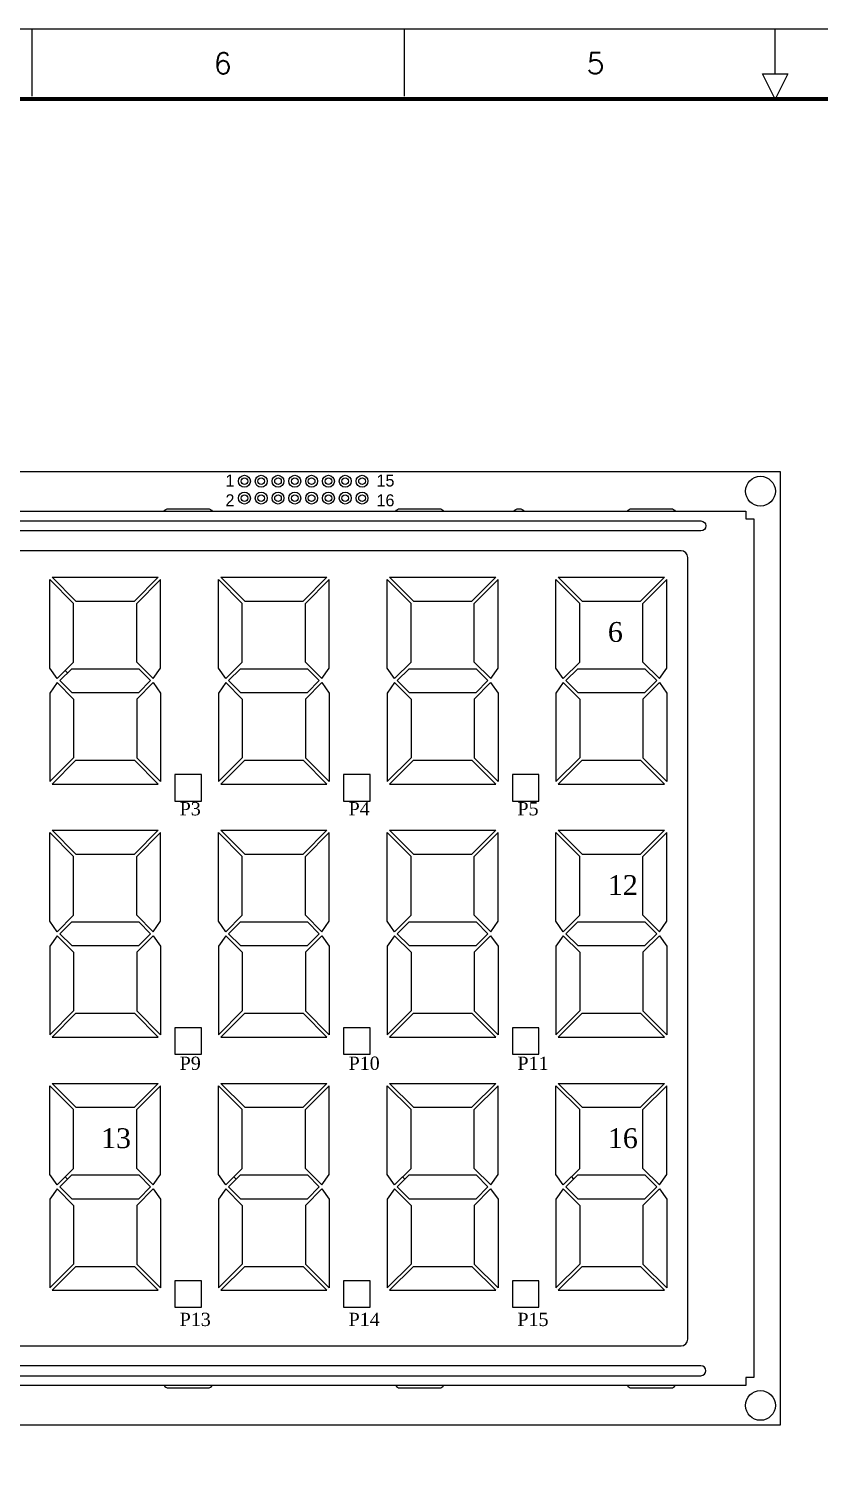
# Model space of a CAD drawing. Header units: millimetres. Extents: x 455 to 3181, y 44 to 381.
# Drawn here: x 2157.6 to 2277.1, y 164.4 to 381.1 of the extents above; entities that cross this region are included whole.
import ezdxf

# ---------------------------------------------------------------- set-up
doc = ezdxf.new("R2010")
doc.units = ezdxf.units.MM
for name, color, linetype in [('BZ', 67, 'Continuous'), ('PCB', 3, 'Continuous'), ('SPEC', 2, 'Continuous')]:
    doc.layers.add(name, color=color, linetype=linetype)
doc.styles.add('ROMANS', font='romans.shx', dxfattribs={"width": 0.8})

msp = doc.modelspace()

# ---------------------------------------------------------------- linework, layer by layer
at = {"color": 1}
for p, q in [((2160.78, 296.89), (2160.78, 297.803)), ((2160.78, 297.803), (2164.38, 294.203)), ((2161.133, 298.156), (2177.173, 298.156)), ((2161.133, 298.156), (2164.733, 294.556)), ((2177.173, 298.156), (2173.573, 294.556)), ((2177.527, 297.803), (2173.927, 294.203)), ((2177.527, 296.89), (2177.527, 297.803)), ((2186.28, 296.89), (2186.28, 297.803)), ((2186.28, 297.803), (2189.88, 294.203)), ((2186.633, 298.156), (2202.673, 298.156)), ((2186.633, 298.156), (2190.233, 294.556)), ((2202.673, 298.156), (2199.073, 294.556)), ((2203.027, 297.803), (2199.427, 294.203)), ((2203.027, 296.89), (2203.027, 297.803)), ((2211.78, 296.89), (2211.78, 297.803)), ((2211.78, 297.803), (2215.38, 294.203)), ((2212.133, 298.156), (2228.173, 298.156)), ((2212.133, 298.156), (2215.733, 294.556)), ((2228.173, 298.156), (2224.573, 294.556)), ((2228.527, 297.803), (2224.927, 294.203)), ((2228.527, 296.89), (2228.527, 297.803)), ((2237.28, 296.89), (2237.28, 297.803)), ((2237.28, 297.803), (2240.88, 294.203)), ((2237.633, 298.156), (2253.673, 298.156)), ((2237.633, 298.156), (2241.233, 294.556)), ((2253.673, 298.156), (2250.073, 294.556)), ((2254.027, 297.803), (2250.427, 294.203)), ((2254.027, 296.89), (2254.027, 297.803)), ((2160.78, 296.41), (2160.78, 296.89)), ((2160.78, 295.931), (2160.78, 296.41)), ((2160.78, 284.407), (2160.78, 295.931)), ((2177.527, 296.41), (2177.527, 296.89)), ((2177.527, 295.931), (2177.527, 296.41)), ((2177.527, 284.407), (2177.527, 295.931)), ((2186.28, 296.41), (2186.28, 296.89)), ((2186.28, 295.931), (2186.28, 296.41)), ((2186.28, 284.407), (2186.28, 295.931)), ((2203.027, 296.41), (2203.027, 296.89)), ((2203.027, 295.931), (2203.027, 296.41)), ((2203.027, 284.407), (2203.027, 295.931)), ((2211.78, 296.41), (2211.78, 296.89)), ((2211.78, 295.931), (2211.78, 296.41)), ((2211.78, 284.407), (2211.78, 295.931)), ((2228.527, 296.41), (2228.527, 296.89)), ((2228.527, 295.931), (2228.527, 296.41)), ((2228.527, 284.407), (2228.527, 295.931)), ((2237.28, 296.41), (2237.28, 296.89)), ((2237.28, 295.931), (2237.28, 296.41)), ((2237.28, 284.407), (2237.28, 295.931)), ((2254.027, 296.41), (2254.027, 296.89)), ((2254.027, 295.931), (2254.027, 296.41)), ((2254.027, 284.407), (2254.027, 295.931)), ((2164.38, 285.318), (2164.38, 294.203)), ((2164.733, 294.556), (2173.573, 294.556)), ((2173.927, 285.317), (2173.927, 294.203)), ((2189.88, 285.318), (2189.88, 294.203)), ((2190.233, 294.556), (2199.073, 294.556)), ((2199.427, 285.317), (2199.427, 294.203)), ((2215.38, 285.318), (2215.38, 294.203)), ((2215.733, 294.556), (2224.573, 294.556)), ((2224.927, 285.317), (2224.927, 294.203)), ((2240.88, 285.318), (2240.88, 294.203)), ((2241.233, 294.556), (2250.073, 294.556)), ((2250.427, 285.317), (2250.427, 294.203)), ((2161.89, 282.833), (2160.78, 284.407)), ((2161.89, 282.833), (2164.38, 285.318)), ((2162.294, 282.53), (2164.093, 284.326)), ((2164.093, 284.326), (2174.212, 284.326)), ((2173.927, 285.317), (2176.416, 282.832)), ((2174.212, 284.326), (2176.012, 282.529)), ((2176.416, 282.832), (2177.527, 284.407)), ((2187.39, 282.833), (2186.28, 284.407)), ((2187.39, 282.833), (2189.88, 285.318)), ((2187.794, 282.53), (2189.593, 284.326)), ((2189.593, 284.326), (2199.712, 284.326)), ((2199.427, 285.317), (2201.916, 282.832)), ((2199.712, 284.326), (2201.512, 282.529)), ((2201.916, 282.832), (2203.027, 284.407)), ((2212.89, 282.833), (2211.78, 284.407)), ((2212.89, 282.833), (2215.38, 285.318)), ((2213.294, 282.53), (2215.093, 284.326)), ((2215.093, 284.326), (2225.212, 284.326)), ((2224.927, 285.317), (2227.416, 282.832)), ((2225.212, 284.326), (2227.012, 282.529)), ((2227.416, 282.832), (2228.527, 284.407)), ((2238.39, 282.833), (2237.28, 284.407)), ((2238.39, 282.833), (2240.88, 285.318)), ((2238.794, 282.53), (2240.593, 284.326)), ((2240.593, 284.326), (2250.712, 284.326)), ((2250.427, 285.317), (2252.916, 282.832)), ((2250.712, 284.326), (2252.512, 282.529)), ((2252.916, 282.832), (2254.027, 284.407)), ((2161.894, 282.223), (2160.78, 280.644)), ((2164.38, 279.722), (2161.894, 282.223)), ((2164.087, 280.726), (2162.294, 282.53)), ((2173.927, 279.722), (2176.413, 282.223)), ((2174.219, 280.726), (2176.012, 282.529)), ((2176.413, 282.223), (2177.527, 280.644)), ((2187.394, 282.223), (2186.28, 280.644)), ((2189.88, 279.722), (2187.394, 282.223)), ((2189.587, 280.726), (2187.794, 282.53)), ((2199.427, 279.722), (2201.913, 282.223)), ((2199.719, 280.726), (2201.512, 282.529)), ((2201.913, 282.223), (2203.027, 280.644)), ((2212.894, 282.223), (2211.78, 280.644)), ((2215.38, 279.722), (2212.894, 282.223)), ((2215.087, 280.726), (2213.294, 282.53)), ((2224.927, 279.722), (2227.413, 282.223)), ((2225.219, 280.726), (2227.012, 282.529)), ((2227.413, 282.223), (2228.527, 280.644)), ((2238.394, 282.223), (2237.28, 280.644)), ((2240.88, 279.722), (2238.394, 282.223)), ((2240.587, 280.726), (2238.794, 282.53)), ((2250.427, 279.722), (2252.913, 282.223)), ((2250.719, 280.726), (2252.512, 282.529)), ((2252.913, 282.223), (2254.027, 280.644)), ((2160.78, 280.644), (2160.78, 269.121)), ((2164.087, 280.726), (2174.219, 280.726)), ((2164.38, 279.722), (2164.38, 270.849)), ((2173.927, 279.722), (2173.927, 270.849)), ((2177.527, 280.644), (2177.527, 269.121)), ((2186.28, 280.644), (2186.28, 269.121)), ((2189.587, 280.726), (2199.719, 280.726)), ((2189.88, 279.722), (2189.88, 270.849)), ((2199.427, 279.722), (2199.427, 270.849)), ((2203.027, 280.644), (2203.027, 269.121)), ((2211.78, 280.644), (2211.78, 269.121)), ((2215.087, 280.726), (2225.219, 280.726)), ((2215.38, 279.722), (2215.38, 270.849)), ((2224.927, 279.722), (2224.927, 270.849)), ((2228.527, 280.644), (2228.527, 269.121)), ((2237.28, 280.644), (2237.28, 269.121)), ((2240.587, 280.726), (2250.719, 280.726)), ((2240.88, 279.722), (2240.88, 270.849)), ((2250.427, 279.722), (2250.427, 270.849)), ((2254.027, 280.644), (2254.027, 269.121)), ((2164.38, 270.849), (2160.78, 267.249)), ((2160.78, 269.121), (2160.78, 268.641)), ((2164.733, 270.495), (2161.133, 266.895)), ((2164.733, 270.495), (2173.573, 270.495)), ((2177.173, 266.895), (2173.573, 270.495)), ((2177.527, 267.249), (2173.927, 270.849)), ((2177.527, 269.121), (2177.527, 268.641)), ((2189.88, 270.849), (2186.28, 267.249)), ((2186.28, 269.121), (2186.28, 268.641)), ((2190.233, 270.495), (2186.633, 266.895)), ((2190.233, 270.495), (2199.073, 270.495)), ((2202.673, 266.895), (2199.073, 270.495)), ((2203.027, 267.249), (2199.427, 270.849)), ((2203.027, 269.121), (2203.027, 268.641)), ((2215.38, 270.849), (2211.78, 267.249)), ((2211.78, 269.121), (2211.78, 268.641)), ((2215.733, 270.495), (2212.133, 266.895)), ((2215.733, 270.495), (2224.573, 270.495)), ((2228.173, 266.895), (2224.573, 270.495)), ((2228.527, 267.249), (2224.927, 270.849)), ((2228.527, 269.121), (2228.527, 268.641)), ((2240.88, 270.849), (2237.28, 267.249)), ((2237.28, 269.121), (2237.28, 268.641)), ((2241.233, 270.495), (2237.633, 266.895)), ((2241.233, 270.495), (2250.073, 270.495)), ((2253.673, 266.895), (2250.073, 270.495)), ((2254.027, 267.249), (2250.427, 270.849)), ((2254.027, 269.121), (2254.027, 268.641)), ((2160.78, 268.641), (2160.78, 268.162)), ((2160.78, 268.162), (2160.78, 267.249)), ((2161.133, 266.895), (2167.633, 266.895)), ((2167.633, 266.895), (2168.112, 266.895)), ((2168.112, 266.895), (2177.173, 266.895)), ((2177.527, 268.641), (2177.527, 268.162)), ((2177.527, 268.162), (2177.527, 267.249)), ((2186.28, 268.641), (2186.28, 268.162)), ((2186.28, 268.162), (2186.28, 267.249)), ((2186.633, 266.895), (2193.133, 266.895)), ((2193.133, 266.895), (2193.612, 266.895)), ((2193.612, 266.895), (2202.673, 266.895)), ((2203.027, 268.641), (2203.027, 268.162)), ((2203.027, 268.162), (2203.027, 267.249)), ((2211.78, 268.641), (2211.78, 268.162)), ((2211.78, 268.162), (2211.78, 267.249)), ((2212.133, 266.895), (2218.633, 266.895)), ((2218.633, 266.895), (2219.112, 266.895)), ((2219.112, 266.895), (2228.173, 266.895)), ((2228.527, 268.641), (2228.527, 268.162)), ((2228.527, 268.162), (2228.527, 267.249)), ((2237.28, 268.641), (2237.28, 268.162)), ((2237.28, 268.162), (2237.28, 267.249)), ((2237.633, 266.895), (2244.133, 266.895)), ((2244.133, 266.895), (2244.612, 266.895)), ((2244.612, 266.895), (2253.673, 266.895)), ((2254.027, 268.641), (2254.027, 268.162)), ((2254.027, 268.162), (2254.027, 267.249)), ((2160.78, 258.628), (2160.78, 259.542)), ((2160.78, 259.542), (2164.38, 255.942)), ((2160.78, 258.149), (2160.78, 258.628)), ((2160.78, 257.67), (2160.78, 258.149)), ((2161.133, 259.895), (2177.173, 259.895)), ((2161.133, 259.895), (2164.733, 256.295)), ((2177.173, 259.895), (2173.573, 256.295)), ((2177.527, 259.542), (2173.927, 255.942)), ((2177.527, 258.628), (2177.527, 259.542)), ((2177.527, 258.149), (2177.527, 258.628)), ((2177.527, 257.67), (2177.527, 258.149)), ((2186.28, 258.628), (2186.28, 259.542)), ((2186.28, 259.542), (2189.88, 255.942)), ((2186.28, 258.149), (2186.28, 258.628)), ((2186.28, 257.67), (2186.28, 258.149)), ((2186.633, 259.895), (2202.673, 259.895)), ((2186.633, 259.895), (2190.233, 256.295)), ((2202.673, 259.895), (2199.073, 256.295)), ((2203.027, 259.542), (2199.427, 255.942)), ((2203.027, 258.628), (2203.027, 259.542)), ((2203.027, 258.149), (2203.027, 258.628)), ((2203.027, 257.67), (2203.027, 258.149)), ((2211.78, 258.628), (2211.78, 259.542)), ((2211.78, 259.542), (2215.38, 255.942)), ((2211.78, 258.149), (2211.78, 258.628)), ((2211.78, 257.67), (2211.78, 258.149)), ((2212.133, 259.895), (2228.173, 259.895)), ((2212.133, 259.895), (2215.733, 256.295)), ((2228.173, 259.895), (2224.573, 256.295)), ((2228.527, 259.542), (2224.927, 255.942)), ((2228.527, 258.628), (2228.527, 259.542)), ((2228.527, 258.149), (2228.527, 258.628)), ((2228.527, 257.67), (2228.527, 258.149)), ((2237.28, 258.628), (2237.28, 259.542)), ((2237.28, 259.542), (2240.88, 255.942)), ((2237.28, 258.149), (2237.28, 258.628)), ((2237.28, 257.67), (2237.28, 258.149)), ((2237.633, 259.895), (2253.673, 259.895)), ((2237.633, 259.895), (2241.233, 256.295)), ((2253.673, 259.895), (2250.073, 256.295)), ((2254.027, 259.542), (2250.427, 255.942)), ((2254.027, 258.628), (2254.027, 259.542)), ((2254.027, 258.149), (2254.027, 258.628)), ((2254.027, 257.67), (2254.027, 258.149)), ((2160.78, 246.146), (2160.78, 257.67)), ((2164.38, 247.057), (2164.38, 255.942)), ((2164.733, 256.295), (2173.573, 256.295)), ((2173.927, 247.056), (2173.927, 255.942)), ((2177.527, 246.146), (2177.527, 257.67)), ((2186.28, 246.146), (2186.28, 257.67)), ((2189.88, 247.057), (2189.88, 255.942)), ((2190.233, 256.295), (2199.073, 256.295)), ((2199.427, 247.056), (2199.427, 255.942)), ((2203.027, 246.146), (2203.027, 257.67)), ((2211.78, 246.146), (2211.78, 257.67)), ((2215.38, 247.057), (2215.38, 255.942)), ((2215.733, 256.295), (2224.573, 256.295)), ((2224.927, 247.056), (2224.927, 255.942)), ((2228.527, 246.146), (2228.527, 257.67)), ((2237.28, 246.146), (2237.28, 257.67)), ((2240.88, 247.057), (2240.88, 255.942)), ((2241.233, 256.295), (2250.073, 256.295)), ((2250.427, 247.056), (2250.427, 255.942)), ((2254.027, 246.146), (2254.027, 257.67)), ((2161.89, 244.572), (2164.38, 247.057)), ((2173.927, 247.056), (2176.416, 244.571)), ((2187.39, 244.572), (2189.88, 247.057)), ((2199.427, 247.056), (2201.916, 244.571)), ((2212.89, 244.572), (2215.38, 247.057)), ((2224.927, 247.056), (2227.416, 244.571)), ((2238.39, 244.572), (2240.88, 247.057)), ((2250.427, 247.056), (2252.916, 244.571)), ((2161.89, 244.572), (2160.78, 246.146)), ((2162.294, 244.268), (2164.093, 246.065)), ((2164.093, 246.065), (2174.212, 246.065)), ((2174.212, 246.065), (2176.012, 244.268)), ((2176.416, 244.571), (2177.527, 246.146)), ((2187.39, 244.572), (2186.28, 246.146)), ((2187.794, 244.268), (2189.593, 246.065)), ((2189.593, 246.065), (2199.712, 246.065)), ((2199.712, 246.065), (2201.512, 244.268)), ((2201.916, 244.571), (2203.027, 246.146)), ((2212.89, 244.572), (2211.78, 246.146)), ((2213.294, 244.268), (2215.093, 246.065)), ((2215.093, 246.065), (2225.212, 246.065)), ((2225.212, 246.065), (2227.012, 244.268)), ((2227.416, 244.571), (2228.527, 246.146)), ((2238.39, 244.572), (2237.28, 246.146)), ((2238.794, 244.268), (2240.593, 246.065)), ((2240.593, 246.065), (2250.712, 246.065)), ((2250.712, 246.065), (2252.512, 244.268)), ((2252.916, 244.571), (2254.027, 246.146)), ((2161.894, 243.962), (2160.78, 242.383)), ((2164.38, 241.461), (2161.894, 243.962)), ((2164.087, 242.465), (2162.294, 244.268)), ((2173.927, 241.461), (2176.413, 243.962)), ((2174.219, 242.465), (2176.012, 244.268)), ((2176.413, 243.962), (2177.527, 242.383)), ((2187.394, 243.962), (2186.28, 242.383)), ((2189.88, 241.461), (2187.394, 243.962)), ((2189.587, 242.465), (2187.794, 244.268)), ((2199.427, 241.461), (2201.913, 243.962)), ((2199.719, 242.465), (2201.512, 244.268)), ((2201.913, 243.962), (2203.027, 242.383)), ((2212.894, 243.962), (2211.78, 242.383)), ((2215.38, 241.461), (2212.894, 243.962)), ((2215.087, 242.465), (2213.294, 244.268)), ((2224.927, 241.461), (2227.413, 243.962)), ((2225.219, 242.465), (2227.012, 244.268)), ((2227.413, 243.962), (2228.527, 242.383)), ((2238.394, 243.962), (2237.28, 242.383)), ((2240.88, 241.461), (2238.394, 243.962)), ((2240.587, 242.465), (2238.794, 244.268)), ((2250.427, 241.461), (2252.913, 243.962)), ((2250.719, 242.465), (2252.512, 244.268)), ((2252.913, 243.962), (2254.027, 242.383)), ((2160.78, 242.383), (2160.78, 230.859)), ((2164.087, 242.465), (2174.219, 242.465)), ((2164.38, 241.461), (2164.38, 232.588)), ((2173.927, 241.461), (2173.927, 232.588)), ((2177.527, 242.383), (2177.527, 230.859)), ((2186.28, 242.383), (2186.28, 230.859)), ((2189.587, 242.465), (2199.719, 242.465)), ((2189.88, 241.461), (2189.88, 232.588)), ((2199.427, 241.461), (2199.427, 232.588)), ((2203.027, 242.383), (2203.027, 230.859)), ((2211.78, 242.383), (2211.78, 230.859)), ((2215.087, 242.465), (2225.219, 242.465)), ((2215.38, 241.461), (2215.38, 232.588)), ((2224.927, 241.461), (2224.927, 232.588)), ((2228.527, 242.383), (2228.527, 230.859)), ((2237.28, 242.383), (2237.28, 230.859)), ((2240.587, 242.465), (2250.719, 242.465)), ((2240.88, 241.461), (2240.88, 232.588)), ((2250.427, 241.461), (2250.427, 232.588)), ((2254.027, 242.383), (2254.027, 230.859)), ((2164.38, 232.588), (2160.78, 228.988)), ((2164.733, 232.234), (2161.133, 228.634)), ((2164.733, 232.234), (2173.573, 232.234)), ((2177.173, 228.634), (2173.573, 232.234)), ((2177.527, 228.988), (2173.927, 232.588)), ((2189.88, 232.588), (2186.28, 228.988)), ((2190.233, 232.234), (2186.633, 228.634)), ((2190.233, 232.234), (2199.073, 232.234)), ((2202.673, 228.634), (2199.073, 232.234)), ((2203.027, 228.988), (2199.427, 232.588)), ((2215.38, 232.588), (2211.78, 228.988)), ((2215.733, 232.234), (2212.133, 228.634)), ((2215.733, 232.234), (2224.573, 232.234)), ((2228.173, 228.634), (2224.573, 232.234)), ((2228.527, 228.988), (2224.927, 232.588)), ((2240.88, 232.588), (2237.28, 228.988)), ((2241.233, 232.234), (2237.633, 228.634)), ((2241.233, 232.234), (2250.073, 232.234)), ((2253.673, 228.634), (2250.073, 232.234)), ((2254.027, 228.988), (2250.427, 232.588)), ((2160.78, 230.859), (2160.78, 230.38)), ((2160.78, 230.38), (2160.78, 229.901)), ((2160.78, 229.901), (2160.78, 228.988)), ((2177.527, 230.859), (2177.527, 230.38)), ((2177.527, 230.38), (2177.527, 229.901)), ((2177.527, 229.901), (2177.527, 228.988)), ((2186.28, 230.859), (2186.28, 230.38)), ((2186.28, 230.38), (2186.28, 229.901)), ((2186.28, 229.901), (2186.28, 228.988)), ((2203.027, 230.859), (2203.027, 230.38)), ((2203.027, 230.38), (2203.027, 229.901)), ((2203.027, 229.901), (2203.027, 228.988)), ((2211.78, 230.859), (2211.78, 230.38)), ((2211.78, 230.38), (2211.78, 229.901)), ((2211.78, 229.901), (2211.78, 228.988)), ((2228.527, 230.859), (2228.527, 230.38)), ((2228.527, 230.38), (2228.527, 229.901)), ((2228.527, 229.901), (2228.527, 228.988)), ((2237.28, 230.859), (2237.28, 230.38)), ((2237.28, 230.38), (2237.28, 229.901)), ((2237.28, 229.901), (2237.28, 228.988)), ((2254.027, 230.859), (2254.027, 230.38)), ((2254.027, 230.38), (2254.027, 229.901)), ((2254.027, 229.901), (2254.027, 228.988)), ((2161.133, 228.634), (2167.633, 228.634)), ((2167.633, 228.634), (2168.112, 228.634)), ((2168.112, 228.634), (2177.173, 228.634)), ((2186.633, 228.634), (2193.133, 228.634)), ((2193.133, 228.634), (2193.612, 228.634)), ((2193.612, 228.634), (2202.673, 228.634)), ((2212.133, 228.634), (2218.633, 228.634)), ((2218.633, 228.634), (2219.112, 228.634)), ((2219.112, 228.634), (2228.173, 228.634)), ((2237.633, 228.634), (2244.133, 228.634)), ((2244.133, 228.634), (2244.612, 228.634)), ((2244.612, 228.634), (2253.673, 228.634)), ((2160.78, 220.367), (2160.78, 221.28)), ((2160.78, 221.28), (2164.38, 217.68)), ((2161.133, 221.634), (2177.173, 221.634)), ((2161.133, 221.634), (2164.733, 218.034)), ((2177.173, 221.634), (2173.573, 218.034)), ((2177.527, 221.28), (2173.927, 217.68)), ((2177.527, 220.367), (2177.527, 221.28)), ((2186.28, 220.367), (2186.28, 221.28)), ((2186.28, 221.28), (2189.88, 217.68)), ((2186.633, 221.634), (2202.673, 221.634)), ((2186.633, 221.634), (2190.233, 218.034)), ((2202.673, 221.634), (2199.073, 218.034)), ((2203.027, 221.28), (2199.427, 217.68)), ((2203.027, 220.367), (2203.027, 221.28)), ((2211.78, 220.367), (2211.78, 221.28)), ((2211.78, 221.28), (2215.38, 217.68)), ((2212.133, 221.634), (2228.173, 221.634)), ((2212.133, 221.634), (2215.733, 218.034)), ((2228.173, 221.634), (2224.573, 218.034)), ((2228.527, 221.28), (2224.927, 217.68)), ((2228.527, 220.367), (2228.527, 221.28)), ((2237.28, 220.367), (2237.28, 221.28)), ((2237.28, 221.28), (2240.88, 217.68)), ((2237.633, 221.634), (2253.673, 221.634)), ((2237.633, 221.634), (2241.233, 218.034)), ((2253.673, 221.634), (2250.073, 218.034)), ((2254.027, 221.28), (2250.427, 217.68)), ((2254.027, 220.367), (2254.027, 221.28)), ((2160.78, 219.888), (2160.78, 220.367)), ((2160.78, 219.409), (2160.78, 219.888)), ((2160.78, 207.885), (2160.78, 219.409)), ((2177.527, 219.888), (2177.527, 220.367)), ((2177.527, 219.409), (2177.527, 219.888)), ((2177.527, 207.885), (2177.527, 219.409)), ((2186.28, 219.888), (2186.28, 220.367)), ((2186.28, 219.409), (2186.28, 219.888)), ((2186.28, 207.885), (2186.28, 219.409)), ((2203.027, 219.888), (2203.027, 220.367)), ((2203.027, 219.409), (2203.027, 219.888)), ((2203.027, 207.885), (2203.027, 219.409)), ((2211.78, 219.888), (2211.78, 220.367)), ((2211.78, 219.409), (2211.78, 219.888)), ((2211.78, 207.885), (2211.78, 219.409)), ((2228.527, 219.888), (2228.527, 220.367)), ((2228.527, 219.409), (2228.527, 219.888)), ((2228.527, 207.885), (2228.527, 219.409)), ((2237.28, 219.888), (2237.28, 220.367)), ((2237.28, 219.409), (2237.28, 219.888)), ((2237.28, 207.885), (2237.28, 219.409)), ((2254.027, 219.888), (2254.027, 220.367)), ((2254.027, 219.409), (2254.027, 219.888)), ((2254.027, 207.885), (2254.027, 219.409)), ((2164.38, 208.796), (2164.38, 217.68)), ((2164.733, 218.034), (2173.573, 218.034)), ((2173.927, 208.795), (2173.927, 217.68)), ((2189.88, 208.796), (2189.88, 217.68)), ((2190.233, 218.034), (2199.073, 218.034)), ((2199.427, 208.795), (2199.427, 217.68)), ((2215.38, 208.796), (2215.38, 217.68)), ((2215.733, 218.034), (2224.573, 218.034)), ((2224.927, 208.795), (2224.927, 217.68)), ((2240.88, 208.796), (2240.88, 217.68)), ((2241.233, 218.034), (2250.073, 218.034)), ((2250.427, 208.795), (2250.427, 217.68)), ((2161.89, 206.311), (2164.38, 208.796)), ((2173.927, 208.795), (2176.416, 206.31)), ((2187.39, 206.311), (2189.88, 208.796)), ((2199.427, 208.795), (2201.916, 206.31)), ((2212.89, 206.311), (2215.38, 208.796)), ((2224.927, 208.795), (2227.416, 206.31)), ((2238.39, 206.311), (2240.88, 208.796)), ((2250.427, 208.795), (2252.916, 206.31)), ((2161.89, 206.311), (2160.78, 207.885)), ((2162.294, 206.007), (2164.093, 207.803)), ((2164.087, 204.203), (2162.294, 206.007)), ((2164.093, 207.803), (2174.212, 207.803)), ((2174.212, 207.803), (2176.012, 206.007)), ((2174.219, 204.203), (2176.012, 206.007)), ((2176.416, 206.31), (2177.527, 207.885)), ((2187.39, 206.311), (2186.28, 207.885)), ((2187.794, 206.007), (2189.593, 207.803)), ((2189.587, 204.203), (2187.794, 206.007)), ((2189.593, 207.803), (2199.712, 207.803)), ((2199.712, 207.803), (2201.512, 206.007)), ((2199.719, 204.203), (2201.512, 206.007)), ((2201.916, 206.31), (2203.027, 207.885)), ((2212.89, 206.311), (2211.78, 207.885)), ((2213.294, 206.007), (2215.093, 207.803)), ((2215.087, 204.203), (2213.294, 206.007)), ((2215.093, 207.803), (2225.212, 207.803)), ((2225.212, 207.803), (2227.012, 206.007)), ((2225.219, 204.203), (2227.012, 206.007)), ((2227.416, 206.31), (2228.527, 207.885)), ((2238.39, 206.311), (2237.28, 207.885)), ((2238.794, 206.007), (2240.593, 207.803)), ((2240.587, 204.203), (2238.794, 206.007)), ((2240.593, 207.803), (2250.712, 207.803)), ((2250.712, 207.803), (2252.512, 206.007)), ((2250.719, 204.203), (2252.512, 206.007)), ((2252.916, 206.31), (2254.027, 207.885)), ((2161.894, 205.701), (2160.78, 204.122)), ((2160.78, 204.122), (2160.78, 192.598)), ((2164.38, 203.2), (2161.894, 205.701)), ((2164.087, 204.203), (2174.219, 204.203)), ((2173.927, 203.2), (2176.413, 205.701)), ((2176.413, 205.701), (2177.527, 204.122)), ((2177.527, 204.122), (2177.527, 192.598)), ((2187.394, 205.701), (2186.28, 204.122)), ((2186.28, 204.122), (2186.28, 192.598)), ((2189.88, 203.2), (2187.394, 205.701)), ((2189.587, 204.203), (2199.719, 204.203)), ((2199.427, 203.2), (2201.913, 205.701)), ((2201.913, 205.701), (2203.027, 204.122)), ((2203.027, 204.122), (2203.027, 192.598)), ((2212.894, 205.701), (2211.78, 204.122)), ((2211.78, 204.122), (2211.78, 192.598)), ((2215.38, 203.2), (2212.894, 205.701)), ((2215.087, 204.203), (2225.219, 204.203)), ((2224.927, 203.2), (2227.413, 205.701)), ((2227.413, 205.701), (2228.527, 204.122)), ((2228.527, 204.122), (2228.527, 192.598)), ((2238.394, 205.701), (2237.28, 204.122)), ((2237.28, 204.122), (2237.28, 192.598)), ((2240.88, 203.2), (2238.394, 205.701)), ((2240.587, 204.203), (2250.719, 204.203)), ((2250.427, 203.2), (2252.913, 205.701)), ((2252.913, 205.701), (2254.027, 204.122)), ((2254.027, 204.122), (2254.027, 192.598)), ((2164.38, 203.2), (2164.38, 194.326)), ((2173.927, 203.2), (2173.927, 194.326)), ((2189.88, 203.2), (2189.88, 194.326)), ((2199.427, 203.2), (2199.427, 194.326)), ((2215.38, 203.2), (2215.38, 194.326)), ((2224.927, 203.2), (2224.927, 194.326)), ((2240.88, 203.2), (2240.88, 194.326)), ((2250.427, 203.2), (2250.427, 194.326)), ((2164.38, 194.326), (2160.78, 190.726)), ((2164.733, 193.973), (2161.133, 190.373)), ((2164.733, 193.973), (2173.573, 193.973)), ((2177.173, 190.373), (2173.573, 193.973)), ((2177.527, 190.726), (2173.927, 194.326)), ((2189.88, 194.326), (2186.28, 190.726)), ((2190.233, 193.973), (2186.633, 190.373)), ((2190.233, 193.973), (2199.073, 193.973)), ((2202.673, 190.373), (2199.073, 193.973)), ((2203.027, 190.726), (2199.427, 194.326)), ((2215.38, 194.326), (2211.78, 190.726)), ((2215.733, 193.973), (2212.133, 190.373)), ((2215.733, 193.973), (2224.573, 193.973)), ((2228.173, 190.373), (2224.573, 193.973)), ((2228.527, 190.726), (2224.927, 194.326)), ((2240.88, 194.326), (2237.28, 190.726)), ((2241.233, 193.973), (2237.633, 190.373)), ((2241.233, 193.973), (2250.073, 193.973)), ((2253.673, 190.373), (2250.073, 193.973)), ((2254.027, 190.726), (2250.427, 194.326)), ((2160.78, 192.598), (2160.78, 192.119)), ((2160.78, 192.119), (2160.78, 191.639)), ((2160.78, 191.639), (2160.78, 190.726)), ((2177.527, 192.598), (2177.527, 192.119)), ((2177.527, 192.119), (2177.527, 191.639)), ((2177.527, 191.639), (2177.527, 190.726)), ((2186.28, 192.598), (2186.28, 192.119)), ((2186.28, 192.119), (2186.28, 191.639)), ((2186.28, 191.639), (2186.28, 190.726)), ((2203.027, 192.598), (2203.027, 192.119)), ((2203.027, 192.119), (2203.027, 191.639)), ((2203.027, 191.639), (2203.027, 190.726)), ((2211.78, 192.598), (2211.78, 192.119)), ((2211.78, 192.119), (2211.78, 191.639)), ((2211.78, 191.639), (2211.78, 190.726)), ((2228.527, 192.598), (2228.527, 192.119)), ((2228.527, 192.119), (2228.527, 191.639)), ((2228.527, 191.639), (2228.527, 190.726)), ((2237.28, 192.598), (2237.28, 192.119)), ((2237.28, 192.119), (2237.28, 191.639)), ((2237.28, 191.639), (2237.28, 190.726)), ((2254.027, 192.598), (2254.027, 192.119)), ((2254.027, 192.119), (2254.027, 191.639)), ((2254.027, 191.639), (2254.027, 190.726)), ((2161.133, 190.373), (2167.633, 190.373)), ((2167.633, 190.373), (2168.112, 190.373)), ((2168.112, 190.373), (2177.173, 190.373)), ((2186.633, 190.373), (2193.133, 190.373)), ((2193.133, 190.373), (2193.612, 190.373)), ((2193.612, 190.373), (2202.673, 190.373)), ((2212.133, 190.373), (2218.633, 190.373)), ((2218.633, 190.373), (2219.112, 190.373)), ((2219.112, 190.373), (2228.173, 190.373)), ((2237.633, 190.373), (2244.133, 190.373)), ((2244.133, 190.373), (2244.612, 190.373)), ((2244.612, 190.373), (2253.673, 190.373))]:
    msp.add_line(p, q, dxfattribs=at)
for points in [[(2179.693, 264.317), (2183.693, 264.317), (2183.693, 268.317), (2179.693, 268.317)], [(2205.193, 264.317), (2209.193, 264.317), (2209.193, 268.317), (2205.193, 268.317)], [(2230.693, 264.317), (2234.693, 264.317), (2234.693, 268.317), (2230.693, 268.317)], [(2179.693, 226.055), (2183.693, 226.055), (2183.693, 230.055), (2179.693, 230.055)], [(2205.193, 226.055), (2209.193, 226.055), (2209.193, 230.055), (2205.193, 230.055)], [(2230.693, 226.055), (2234.693, 226.055), (2234.693, 230.055), (2230.693, 230.055)], [(2179.693, 187.794), (2183.693, 187.794), (2183.693, 191.794), (2179.693, 191.794)], [(2205.193, 187.794), (2209.193, 187.794), (2209.193, 191.794), (2205.193, 191.794)], [(2230.693, 187.794), (2234.693, 187.794), (2234.693, 191.794), (2230.693, 191.794)]]:
    msp.add_lwpolyline(points, close=True, dxfattribs=at)
at = {"layer": 'BZ'}
for p, q in [((2256.193, 302.156), (2107.193, 302.156)), ((2257.193, 182.956), (2257.193, 301.156)), ((2163.16, 283.989), (2163.401, 283.747)), ((2163.16, 207.466), (2163.401, 207.225)), ((2188.66, 207.466), (2188.901, 207.225)), ((2214.16, 207.466), (2214.401, 207.225)), ((2239.66, 207.466), (2239.901, 207.225)), ((2107.193, 181.956), (2256.193, 181.956))]:
    msp.add_line(p, q, dxfattribs=at)
msp.add_lwpolyline([(2096.193, 177.156), (2096.193, 306.956), (2097.393, 306.956), (2097.393, 308.156), (2265.993, 308.156), (2265.993, 306.956), (2267.193, 306.956), (2267.193, 177.156), (2265.993, 177.156), (2265.993, 175.956), (2097.393, 175.956), (2097.393, 177.156)], close=True, dxfattribs=at)
for points in [[(2104.193, 305.156, -1), (2104.193, 306.656), (2259.193, 306.656, -1), (2259.193, 305.156)], [(2104.193, 178.956, 1), (2104.193, 177.456), (2259.193, 177.456, 1), (2259.193, 178.956)]]:
    msp.add_lwpolyline(points, format="xyb", close=True, dxfattribs=at)
for centre, start, end in [((2256.193, 301.156), 0, 90), ((2256.193, 182.956), 270, 0)]:
    msp.add_arc(centre, 1, start, end, dxfattribs=at)
at = {"layer": 'PCB'}
msp.add_lwpolyline([(2092.193, 314.156), (2271.193, 314.156), (2271.193, 169.956), (2092.193, 169.956)], close=True, dxfattribs=at)
for points in [[(2178.059, 308.156, -0.2575427), (2178.693, 308.506), (2184.693, 308.506, -0.2575427), (2185.327, 308.156, -0.2575427)], [(2213.059, 308.156, -0.2575427), (2213.693, 308.506), (2219.693, 308.506, -0.2575427), (2220.327, 308.156, -0.2575427)], [(2230.959, 308.156, -0.2575427), (2231.593, 308.506), (2231.793, 308.506, -0.2575427), (2232.427, 308.156, -0.2575427)], [(2248.059, 308.156, -0.2575427), (2248.693, 308.506), (2254.693, 308.506, -0.2575427), (2255.327, 308.156, -0.2575427)], [(2178.059, 175.956, 0.2575427), (2178.693, 175.606), (2184.693, 175.606, 0.2575427), (2185.327, 175.956, 0.2575427)], [(2213.059, 175.956, 0.2575427), (2213.693, 175.606), (2219.693, 175.606, 0.2575427), (2220.327, 175.956, 0.2575427)], [(2248.059, 175.956, 0.2575427), (2248.693, 175.606), (2254.693, 175.606, 0.2575427), (2255.327, 175.956, 0.2575427)]]:
    msp.add_lwpolyline(points, format="xyb", dxfattribs=at)
for centre, radius in [((2190.193, 312.656), 0.9), ((2190.193, 312.656), 0.5), ((2192.733, 312.656), 0.9), ((2192.733, 312.656), 0.5), ((2195.273, 312.656), 0.9), ((2195.273, 312.656), 0.5), ((2197.813, 312.656), 0.9), ((2197.813, 312.656), 0.5), ((2200.353, 312.656), 0.9), ((2200.353, 312.656), 0.5), ((2202.893, 312.656), 0.9), ((2202.893, 312.656), 0.5), ((2205.433, 312.656), 0.9), ((2205.433, 312.656), 0.5), ((2207.973, 312.656), 0.9), ((2207.973, 312.656), 0.5), ((2268.193, 311.156), 2.25), ((2190.193, 310.116), 0.9), ((2190.193, 310.116), 0.5), ((2192.733, 310.116), 0.9), ((2192.733, 310.116), 0.5), ((2195.273, 310.116), 0.9), ((2195.273, 310.116), 0.5), ((2197.813, 310.116), 0.9), ((2197.813, 310.116), 0.5), ((2200.353, 310.116), 0.9), ((2200.353, 310.116), 0.5), ((2202.893, 310.116), 0.9), ((2202.893, 310.116), 0.5), ((2205.433, 310.116), 0.9), ((2205.433, 310.116), 0.5), ((2207.973, 310.116), 0.9), ((2207.973, 310.116), 0.5), ((2268.193, 172.956), 2.25)]:
    msp.add_circle(centre, radius, dxfattribs=at)
at = {"layer": 'SPEC', "color": 0}
for p, q in [((2033.572, 381.072), (2509.587, 381.072)), ((2158.053, 381.072), (2158.053, 370.893)), ((2214.33, 381.072), (2214.33, 370.893)), ((2270.423, 374.247), (2270.423, 381.072)), ((2268.515, 374.247), (2272.332, 374.247)), ((2268.515, 374.247), (2272.332, 374.247)), ((2270.423, 370.43), (2268.515, 374.247)), ((2270.423, 370.43), (2268.515, 374.247)), ((2272.332, 374.247), (2270.423, 370.43)), ((2272.332, 374.247), (2270.423, 370.43))]:
    msp.add_line(p, q, dxfattribs=at)
at = {"layer": 'SPEC', "color": 0, "const_width": 0.625}
msp.add_lwpolyline([(2495.354, 370.43), (2045.557, 370.43), (2045.557, 55.128), (2495.354, 55.128), (2495.354, 370.43)], dxfattribs=at)

# ---------------------------------------------------------------- texts
at = {"layer": 'BZ', "width": 2.09822, "attachment_point": 1}
for s, insert, char_height in [('{\\fTimes New Roman|b0|i0|c0|p18;6}', (2245.128, 291.379), 3), ('{\\fTimes New Roman|b0|i0|c0|p18;P3}', (2180.411, 264.159), 2), ('{\\fTimes New Roman|b0|i0|c0|p18;P4}', (2205.943, 264.159), 2), ('{\\fTimes New Roman|b0|i0|c0|p18;P5}', (2231.465, 264.159), 2), ('{\\fTimes New Roman|b0|i0|c0|p18;12}', (2245.128, 253.118), 3), ('{\\fTimes New Roman|b0|i0|c0|p18;P9}', (2180.411, 225.687), 2), ('{\\fTimes New Roman|b0|i0|c0|p18;P10}', (2205.943, 225.687), 2), ('{\\fTimes New Roman|b0|i0|c0|p18;P11}', (2231.465, 225.687), 2), ('{\\fTimes New Roman|b0|i0|c0|p18;13}', (2168.522, 214.857), 3), ('{\\fTimes New Roman|b0|i0|c0|p18;16}', (2245.128, 214.857), 3), ('{\\fTimes New Roman|b0|i0|c0|p18;P13}', (2180.411, 186.963), 2), ('{\\fTimes New Roman|b0|i0|c0|p18;P14}', (2205.943, 186.963), 2), ('{\\fTimes New Roman|b0|i0|c0|p18;P15}', (2231.465, 186.963), 2)]:
    msp.add_mtext(s, dxfattribs=dict(at, insert=insert, char_height=char_height))
at = {"layer": 'PCB'}
for s, height, p in [('1', 1.808, (2187.338, 311.865)), ('15', 1.8082, (2210.176, 311.865)), ('2', 1.808, (2187.338, 308.877)), ('16', 1.8082, (2210.176, 308.877))]:
    msp.add_text(s, height=height, dxfattribs=at).set_placement(p)
at = {"layer": 'SPEC', "color": 0, "style": 'ROMANS'}
for s, p in [('6', (2185.556, 374.227)), ('5', (2241.907, 374.227))]:
    msp.add_text(s, height=3.181, dxfattribs=at).set_placement(p)

doc.saveas('drawing.dxf')
